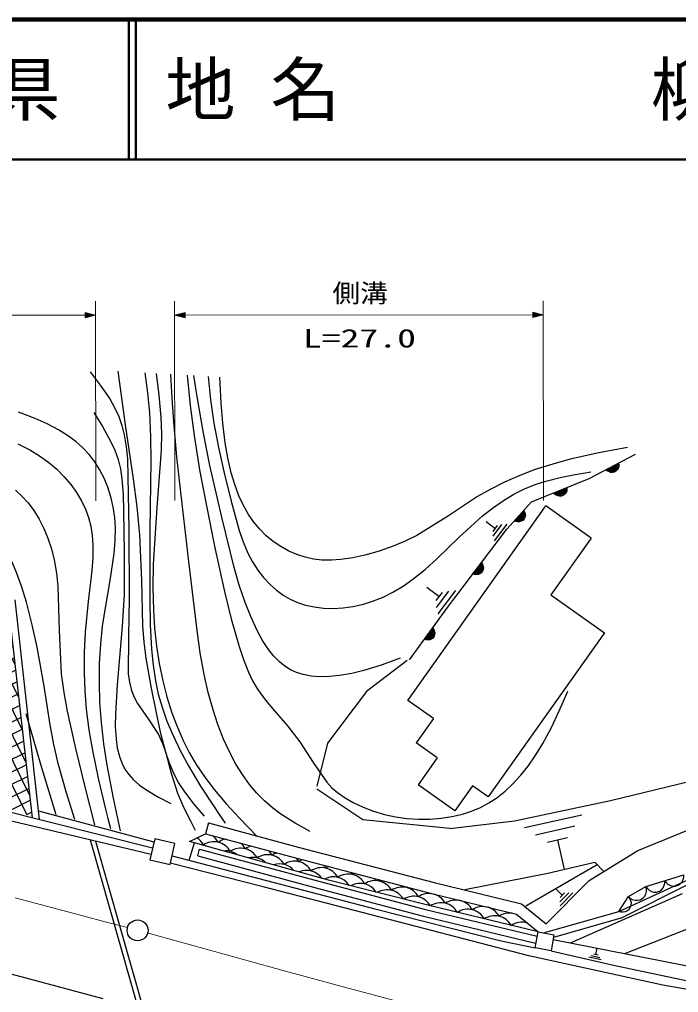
# Model space of a CAD drawing. Units: millimetres, scale not verified. Extents: x 40000 to 680000, y 20000 to 380000.
# Drawn here: x 359952 to 407008, y 310499 to 380000 of the extents above; entities that cross this region are included whole.
import ezdxf
from ezdxf.enums import TextEntityAlignment as Align

# ---------------------------------------------------------------- set-up
doc = ezdxf.new("R2010")
doc.units = ezdxf.units.MM
doc.header["$LTSCALE"] = 1000
doc.linetypes.add('CHAIN', pattern=[18.5, 12, -1.5, 3.5, -1.5])
for name, color, linetype, lineweight in [('M-BGD', 7, 'Continuous', 25), ('M-BMK', 2, 'CHAIN', 13), ('M-STR-HTXT', 7, 'Continuous', 13), ('M-STR-STR1', 1, 'Continuous', 25), ('M-TTL', 2, 'Continuous', 140), ('M-TTL-LINE', 7, 'Continuous', 50)]:
    doc.layers.add(name, color=color, linetype=linetype, lineweight=lineweight)
doc.layers.add('M-BMK-SRVR', color=7, linetype='Continuous')
doc.layers.add('M-TTL-TXT', color=7, linetype='Continuous')
doc.styles.add('ＭＳ ゴシック', font='')
doc.styles.get('ＭＳ ゴシック').set_extended_font_data('MS Gothic')

# ---------------------------------------------------------------- blocks, each defined once
blk = doc.blocks.new('BUHIN6')
at = {"color": 3, "linetype": 'Continuous', "lineweight": 25}
blk.add_circle((0, 0), 746, dxfattribs=at)

msp = doc.modelspace()

# ---------------------------------------------------------------- hatches: boundary and pattern name
at = {"layer": 'M-BGD'}
h = msp.add_hatch(dxfattribs=at)
h.set_pattern_fill('USER', color=256, style=0, pattern_type=2)
h.set_pattern_definition([(26.289, (359398, 323583), (-354.32, 717.257), []), (296.289, (359398, 323583), (717.257, 354.32), [])])
h.paths.add_polyline_path([(360840, 323094), (359129, 338435), (357873, 341651), (355360, 344737), (351902, 347459), (350274, 350565), (348998, 353668), (347145, 352818), (350234, 346989), (351307, 345742), (353339, 344269), (355718, 341090), (357739, 337210), (358153, 334552), (358862, 328553), (359398, 323583)])

# ---------------------------------------------------------------- linework, layer by layer
for p, q in [((400632, 347218), (403928, 348945)), ((402730, 348247), (401888, 347806)), ((401939, 347762), (402736, 348180)), ((402732, 348107), (402004, 347725)), ((402073, 347691), (402717, 348028)), ((402693, 347945), (402157, 347664)), ((402290, 347664), (402620, 347836)), ((396509, 345538), (400632, 347218)), ((399034, 346499), (398154, 346141)), ((398201, 346092), (399034, 346432)), ((399023, 346360), (398261, 346050)), ((398327, 346009), (399000, 346283)), ((398968, 346203), (398408, 345974)), ((394744, 343591), (396509, 345538)), ((398540, 345961), (398885, 346101)), ((387689, 331368), (397529, 345253)), ((395992, 344874), (395354, 344170)), ((395417, 344147), (396021, 344814)), ((396042, 344744), (395490, 344135)), ((400767, 342957), (397529, 345253)), ((393901, 343650), (393275, 344116)), ((395566, 344126), (396055, 344665)), ((396061, 344579), (395655, 344130)), ((395780, 344175), (396030, 344451)), ((390523, 338002), (394744, 343591)), ((394058, 343861), (393745, 343440)), ((393784, 343097), (394400, 343925)), ((394738, 343958), (393847, 342761)), ((400767, 342957), (397891, 338899)), ((392969, 341138), (392397, 340380)), ((392462, 340362), (393004, 341080)), ((393032, 341013), (392536, 340356)), ((392613, 340354), (393051, 340935)), ((393065, 340849), (392700, 340367)), ((392821, 340423), (393046, 340720)), ((389902, 338786), (389026, 339437)), ((389738, 338011), (390600, 339170)), ((391073, 339217), (389826, 337540)), ((359619, 338555), (361370, 322857)), ((390121, 339081), (389683, 338491)), ((397891, 338899), (401715, 336189)), ((359129, 338435), (360852, 322987)), ((387805, 334260), (390523, 338002)), ((389494, 336478), (388935, 335710)), ((389000, 335693), (389529, 336422)), ((389558, 336354), (389075, 335689)), ((389152, 335689), (389579, 336277)), ((389594, 336192), (389239, 335702)), ((389359, 335761), (389577, 336062)), ((401715, 336189), (393414, 324475)), ((389504, 330082), (387689, 331368)), ((389504, 330082), (388264, 328333)), ((389781, 327258), (388264, 328333)), ((389781, 327258), (388414, 325329)), ((391030, 323475), (388414, 325329)), ((392299, 325265), (391030, 323475)), ((393414, 324475), (392299, 325265)), ((402144, 324207), (407841, 325596)), ((384470, 322838), (381192, 325020)), ((355922, 324224), (369457, 320829)), ((395294, 322762), (402144, 324207)), ((369345, 320350), (357247, 323241)), ((361300, 323485), (369556, 321254)), ((396019, 322281), (400095, 323201)), ((373445, 322618), (373237, 321846)), ((373445, 322618), (379861, 320887)), ((390680, 322222), (384470, 322838)), ((390680, 322222), (395294, 322762)), ((372081, 321293), (373237, 321846)), ((373237, 321846), (379659, 320113)), ((399615, 322372), (396799, 321736)), ((404114, 320641), (408478, 322419)), ((369610, 321486), (369259, 319982)), ((371052, 321149), (369610, 321486)), ((370701, 319645), (371052, 321149)), ((372067, 319943), (372441, 321193)), ((382025, 318525), (372081, 321293)), ((397641, 321248), (399075, 321571)), ((398358, 321410), (398839, 319279)), ((372680, 320261), (372810, 320744)), ((372810, 320744), (381332, 318443)), ((379861, 320887), (389568, 318351)), ((400622, 318502), (404114, 320641)), ((369259, 319982), (370701, 319645)), ((377350, 318042), (370721, 319732)), ((370845, 320263), (385315, 316477)), ((372680, 320261), (381204, 317959)), ((379659, 320113), (389378, 317574)), ((397668, 319025), (401021, 319818)), ((401021, 319818), (401680, 319150)), ((391748, 317861), (397668, 319025)), ((396099, 316685), (401195, 319642)), ((381332, 318443), (388931, 316431)), ((389297, 316681), (382025, 318525)), ((389568, 318351), (395796, 316829)), ((400622, 318502), (397546, 315395)), ((402755, 316295), (407678, 318560)), ((404682, 318063), (407380, 318912)), ((388272, 315206), (377350, 318042)), ((381204, 317959), (388809, 315946)), ((398706, 317448), (398226, 317924)), ((398539, 316988), (399167, 317623)), ((402892, 315814), (407773, 318273)), ((403431, 317352), (404682, 318063)), ((389378, 317574), (395429, 316095)), ((398866, 317610), (398546, 317286)), ((399462, 317610), (398552, 316691)), ((407272, 317548), (399265, 314029)), ((402755, 316295), (403431, 317352)), ((385315, 316477), (394336, 314201)), ((388931, 316431), (396921, 314519)), ((396975, 314829), (389297, 316681)), ((395796, 316829), (397546, 315395)), ((397378, 314758), (402755, 316295)), ((388809, 315946), (396804, 314033)), ((395429, 316095), (396975, 314829)), ((402892, 315814), (398082, 314439)), ((396326, 313124), (388272, 315206)), ((408819, 315489), (403144, 313270)), ((394336, 314201), (396775, 313689)), ((396775, 313689), (396975, 314829)), ((396975, 314829), (398115, 314629)), ((398115, 314629), (397915, 313488)), ((414947, 310957), (398052, 314267)), ((397915, 313488), (396775, 313689)), ((397915, 313488), (402374, 312444)), ((401108, 313211), (401208, 313668)), ((405886, 311027), (396326, 313124)), ((401482, 312830), (400608, 313021)), ((400776, 313139), (401381, 313006)), ((401261, 313178), (400954, 313245)), ((365934, 310041), (356756, 312508)), ((402374, 312444), (408465, 311176)), ((415914, 309266), (405886, 311027))]:
    msp.add_line(p, q, dxfattribs=at)
for points in [[(365000, 354834), (365725, 353875), (366392, 352894), (366745, 352275), (367042, 351634), (367265, 350996), (367433, 350328), (367575, 349483), (367659, 348609), (367752, 343563), (367796, 338610), (367728, 335960), (367720, 333264), (367810, 332656), (367958, 332069), (368134, 331597), (368370, 331138), (369151, 330051), (369883, 328929), (370165, 328283), (370393, 327612), (370791, 326162), (371245, 324735), (371672, 323744), (372158, 322768), (372330, 322440), (372508, 322104)], [(373156, 323095), (372404, 323981), (371700, 324905), (371314, 325505), (370983, 326133), (370668, 326880), (370407, 327655), (370056, 328991), (369763, 330349), (369347, 332363), (368993, 334377), (368845, 335521), (368755, 336683), (368679, 339939), (368544, 343190), (368347, 345198), (368090, 347201), (367530, 351041), (366988, 354885)], [(368905, 354771), (369098, 353336), (369230, 351894), (369311, 350187), (369332, 348476), (369260, 343518), (369248, 338563), (369280, 336793), (369372, 335016), (369486, 333890), (369661, 332765), (369866, 331820), (370130, 330891), (370481, 329892), (370893, 328903), (371432, 327780), (372025, 326684), (372887, 325250), (373803, 323844), (374221, 323223), (374647, 322596)], [(369708, 354722), (369912, 353157), (370055, 351589), (370090, 350415), (370065, 349228), (369756, 345151), (369507, 341063), (369482, 339434), (369517, 337806), (369595, 336517), (369734, 335228), (369927, 333994), (370181, 332770), (370475, 331625), (370830, 330485), (371200, 329490), (371629, 328509), (372075, 327636), (372578, 326785), (373188, 325882), (373853, 325005), (374730, 323965), (375659, 322957), (376291, 322303), (376928, 321654)], [(380699, 322006), (379637, 322601), (378612, 323244), (378013, 323687), (377444, 324184), (376895, 324748), (376387, 325357), (375874, 326071), (375409, 326821), (374944, 327693), (374529, 328598), (374124, 329632), (373779, 330681), (373436, 331935), (373149, 333213), (372864, 334767), (372635, 336349), (372049, 341294), (371468, 346246), (371193, 348750), (370978, 351259), (370863, 352954), (370757, 354659)], [(371934, 354589), (372146, 352432), (372418, 350281), (372816, 347832), (373275, 345384), (373899, 342262), (374582, 339154), (375074, 337182), (375630, 335204), (375937, 334279), (376301, 333372), (376600, 332758), (376951, 332176), (377524, 331384), (378150, 330622), (379081, 329538), (379970, 328409), (380919, 326939), (381904, 325523), (382266, 325131), (382669, 324782), (383199, 324410), (383775, 324078), (384493, 323740), (385239, 323455), (386010, 323226), (386804, 323054), (387620, 322939), (388444, 322883), (389244, 322886), (390054, 322949), (390824, 323066), (391578, 323241), (392233, 323453), (392866, 323720), (393462, 324040), (394029, 324414), (394621, 324881), (395176, 325396), (395753, 326019), (396282, 326679), (396830, 327468), (397331, 328296), (397934, 329435), (398490, 330613), (398804, 331320), (399113, 332030)], [(387134, 334372), (385849, 333905), (384529, 333489), (383688, 333284), (382811, 333133), (382086, 333063), (381360, 333054), (380769, 333102), (380198, 333209), (379738, 333351), (379297, 333551), (378888, 333808), (378511, 334117), (378110, 334530), (377739, 335001), (377315, 335654), (376932, 336355), (376468, 337351), (376063, 338359), (375637, 339603), (375274, 340849), (374389, 344462), (373551, 348137), (373091, 350455), (372691, 352778), (372548, 353664), (372405, 354561)], [(373421, 354500), (373593, 352832), (373825, 351173), (374157, 349438), (374550, 347703), (375059, 345600), (375629, 343506), (375919, 342686), (376266, 341885), (376597, 341258), (376979, 340664), (377387, 340134), (377846, 339636), (378296, 339233), (378791, 338873), (379277, 338593), (379801, 338361), (380386, 338171), (380991, 338039), (381648, 337958), (382322, 337936), (383055, 337978), (383783, 338080), (384514, 338244), (385225, 338466), (385931, 338749), (386619, 339091), (387340, 339526), (388039, 340018), (388912, 340722), (389752, 341477), (391352, 343020), (392991, 344516), (393727, 345099), (394510, 345641), (395251, 346083), (396021, 346471), (396768, 346781), (397533, 347033), (398567, 347294), (399628, 347499), (400193, 347594), (400758, 347684)], [(403355, 349437), (401314, 349042), (399276, 348586), (398022, 348246), (396781, 347848), (395673, 347430), (394588, 346956), (393603, 346463), (392649, 345917), (390510, 344504), (388326, 343135), (387500, 342730), (386637, 342374), (385641, 342034), (384613, 341747), (383763, 341557), (382904, 341427), (382222, 341379), (381532, 341391), (380945, 341457), (380355, 341586), (379760, 341780), (379182, 342032), (378611, 342347), (378071, 342714), (377568, 343127), (377109, 343583), (376686, 344091), (376305, 344644), (375939, 345290), (375624, 345967), (375321, 346776), (375069, 347618), (374824, 348684), (374639, 349752), (374467, 351175), (374355, 352595), (374302, 353518), (374257, 354450)], [(367176, 322040), (366664, 324382), (366208, 326744), (365977, 328254), (365804, 329785), (365701, 331212), (365658, 332653), (365677, 334006), (365755, 335370), (365891, 336673), (366088, 337983), (366436, 339919), (366723, 341860), (366795, 342765), (366805, 343669), (366757, 344424), (366647, 345188), (366485, 345898), (366264, 346596), (365998, 347243), (365675, 347868), (365329, 348413), (364932, 348925), (364478, 349407), (363975, 349852), (363378, 350295), (362731, 350699), (361930, 351120), (361079, 351498), (359871, 351952)], [(365260, 351927), (365888, 350916), (366461, 349879), (366756, 349229), (366992, 348563), (367156, 347894), (367263, 347198), (367346, 346066), (367369, 344910), (367426, 341898), (367421, 338920), (367281, 336661), (367083, 334434), (366917, 332465), (366804, 330407), (366796, 329497), (366848, 328587), (366937, 327969), (367085, 327367), (367259, 326898), (367485, 326458), (367752, 326075), (368070, 325725), (368532, 325322), (369045, 324956), (369890, 324451), (370751, 323997)], [(359847, 349692), (360683, 349256), (361376, 348831), (362043, 348350), (362611, 347869), (363149, 347333), (363612, 346790), (364028, 346209), (364375, 345624), (364666, 345015), (364884, 344425), (365041, 343821), (365148, 343148), (365195, 342468), (365184, 341560), (365112, 340634), (364847, 338430), (364643, 336238), (364572, 334788), (364561, 333336), (364609, 332037), (364718, 330732), (364908, 329264), (365161, 327790), (365598, 325701), (366099, 323606), (366270, 322922), (366445, 322227)], [(363911, 322849), (363290, 324844), (362725, 326863), (362410, 328224), (362152, 329609), (361717, 332387), (361223, 335155), (360867, 336765), (360451, 338371), (360125, 339443), (359744, 340493), (359395, 341290), (358990, 342067), (358574, 342732), (358101, 343372), (357510, 344063), (356863, 344724), (355980, 345524), (355057, 346279), (353551, 347410), (352026, 348495)], [(359659, 346392), (360127, 345961), (360562, 345476), (360980, 344918), (361355, 344314), (361694, 343652), (361981, 342957), (362234, 342180), (362428, 341393), (362590, 340447), (362693, 339491), (362781, 336362), (362929, 333256), (363111, 331933), (363356, 330604), (363948, 327935), (364596, 325286), (364954, 323884), (365315, 322484)], [(387629, 334223), (384739, 331995), (381953, 328321), (381174, 325245)], [(362563, 323203), (361467, 326789), (360419, 330394)], [(404682, 318063), (404782, 317924), (404904, 317818), (405082, 317711), (405256, 317676), (405431, 317676), (405640, 317742), (405782, 317842), (405905, 317970), (405990, 318159), (406026, 318315), (406031, 318487)], [(406031, 318487), (406130, 318348), (406253, 318242), (406431, 318135), (406605, 318101), (406779, 318100), (406988, 318166), (407131, 318267), (407254, 318394), (407338, 318584), (407375, 318740), (407380, 318912)], [(403431, 317352), (403559, 317234), (403704, 317155), (403904, 317087), (404084, 317090), (404258, 317126), (404452, 317237), (404573, 317367), (404668, 317520), (404711, 317727), (404714, 317890), (404682, 318063)], [(402755, 316295), (402902, 316256), (403045, 316254), (403228, 316283), (403365, 316359), (403484, 316457), (403589, 316621), (403629, 316771), (403640, 316928), (403589, 317105), (403525, 317232), (403431, 317352)]]:
    msp.add_lwpolyline(points, dxfattribs=at)
for points in [[(402723, 348314), (402741, 348193), (402735, 348080), (402700, 347937), (402630, 347833), (402543, 347745), (402406, 347674), (402285, 347652), (402159, 347654), (402022, 347707), (401924, 347765), (401837, 347850)], [(399033, 346567), (399040, 346445), (399023, 346333), (398974, 346194), (398895, 346097), (398800, 346018), (398657, 345960), (398534, 345950), (398409, 345964), (398278, 346029), (398185, 346097), (398107, 346189)], [(395962, 344935), (396020, 344828), (396054, 344720), (396070, 344574), (396041, 344452), (395989, 344340), (395885, 344225), (395779, 344163), (395660, 344122), (395513, 344123), (395401, 344144), (395290, 344194)], [(392935, 341195), (393002, 341094), (393045, 340990), (393075, 340845), (393056, 340722), (393015, 340605), (392922, 340481), (392821, 340410), (392707, 340359), (392560, 340347), (392446, 340358), (392332, 340397)], [(389458, 336535), (389527, 336435), (389572, 336332), (389604, 336188), (389588, 336064), (389549, 335947), (389458, 335821), (389359, 335748), (389246, 335695), (389099, 335680), (388985, 335689), (388870, 335726)]]:
    msp.add_lwpolyline(points, close=True, dxfattribs=at)
for centre, start, end in [((371914, 320402), 28.66208, 58.83417), ((373833, 319939), 28.66208, 124.21695), ((372976, 320595), 28.66208, 57.88446), ((374896, 320133), 98.49198, 124.21695), ((374896, 320133), 28.66208, 51.30576), ((372771, 319745), 62.83609, 86.05994), ((374691, 319282), 52.58301, 96.31299), ((375753, 319476), 28.66208, 124.21695), ((376815, 319669), 103.66507, 124.21695), ((376815, 319669), 28.66208, 46.13266), ((378735, 319206), 108.09824, 124.21695), ((376610, 318819), 45.68225, 103.21375), ((377672, 319013), 28.66208, 124.21695), ((379592, 318550), 28.66208, 124.21695), ((378735, 319206), 28.66208, 41.74552), ((380654, 318744), 111.76166, 124.21695), ((378530, 318356), 40.04917, 108.84683), ((380449, 317893), 35.13129, 113.76471), ((381511, 318087), 28.66208, 124.21695), ((380654, 318744), 28.66208, 38.95783), ((382574, 318281), 114.37628, 124.21695), ((382574, 318281), 28.66208, 36.3432), ((382369, 317430), 32.88706, 118.21274), ((383431, 317624), 28.66208, 124.21695), ((384493, 317818), 116.8512, 124.21695), ((385350, 317161), 28.66208, 124.21695), ((384493, 317818), 28.66208, 33.86829), ((386413, 317355), 119.21067, 124.21695), ((384288, 316967), 31.44354, 120.09116), ((386208, 316504), 30.03635, 121.49835), ((387270, 316698), 28.66208, 124.21695), ((388127, 316041), 28.66208, 122.87265), ((389189, 316235), 28.66208, 124.21695), ((391109, 315772), 28.66208, 124.21695), ((390047, 315579), 28.66208, 124.21695), ((391966, 315116), 28.66208, 124.21695), ((393028, 315309), 76.36807, 124.21695), ((393028, 315309), 28.66208, 76.16538), ((393886, 314652), 28.66208, 124.21695), ((394948, 314846), 81.685, 124.21695), ((394948, 314846), 28.66208, 33.12143), ((395805, 314190), 72.71063, 124.21695)]:
    msp.add_arc(centre, 1333, start, end, dxfattribs=at)
at = {"layer": 'M-BMK'}
for points in [[(359642, 317254), (364477, 315983), (366072, 315560), (367676, 315134)], [(359642, 317254), (364477, 315983), (366072, 315560), (367676, 315134)], [(369075, 314755), (373878, 313440), (378690, 312100), (383412, 310801), (388161, 309557), (392132, 308575), (396125, 307650), (399390, 306948), (402675, 306304), (405569, 305798), (408481, 305349)], [(369075, 314755), (373878, 313440), (378690, 312100), (383412, 310801), (388161, 309557), (392132, 308575), (396125, 307650), (399390, 306948), (402675, 306304), (405569, 305798), (408481, 305349)], [(369075, 314755), (373878, 313440), (378690, 312100), (383412, 310801), (388161, 309557), (392132, 308575), (396125, 307650), (399390, 306948), (402675, 306304), (405569, 305798), (408481, 305349)]]:
    msp.add_lwpolyline(points, dxfattribs=at)
at = {"layer": 'M-STR-HTXT'}
for p, q in [((365384, 359882), (365393, 345628)), ((371037, 345632), (371028, 359886)), ((397351, 359902), (397359, 345648)), ((191714, 358776), (365385, 358882)), ((371029, 358886), (397351, 358902))]:
    msp.add_line(p, q, dxfattribs=at)
for points in [[(365385, 358882), (364635, 359069), (364635, 358694)], [(365231, 358882), (364682, 358751), (364681, 359013)], [(365156, 358882), (364710, 358779), (364710, 358985)], [(365079, 358882), (364738, 358807), (364738, 358957)], [(365004, 358882), (364766, 358835), (364766, 358929)], [(371029, 358886), (371779, 358699), (371779, 359074)], [(371182, 358886), (371732, 359018), (371732, 358755)], [(371257, 358886), (371704, 358989), (371704, 358783)], [(371334, 358886), (371675, 358961), (371676, 358811)], [(371409, 358886), (371647, 358933), (371647, 358839)], [(397351, 358902), (396601, 359089), (396601, 358714)], [(397197, 358902), (396648, 358770), (396648, 359033)], [(397122, 358902), (396676, 358799), (396676, 359005)], [(397046, 358902), (396704, 358827), (396704, 358977)], [(396971, 358902), (396732, 358855), (396732, 358949)]]:
    msp.add_lwpolyline(points, close=True, dxfattribs=at)
for points in [[(365308, 358882), (364653, 358723), (364653, 359041), (365306, 358882)], [(364794, 358882), (364927, 358882), (364794, 358863), (364794, 358901), (364927, 358882)], [(371105, 358886), (371760, 359046), (371760, 358727), (371107, 358886)], [(371619, 358886), (371486, 358886), (371619, 358905), (371619, 358868), (371486, 358886)], [(397274, 358902), (396620, 358742), (396620, 359061), (397272, 358902)], [(396761, 358902), (396894, 358902), (396761, 358883), (396761, 358921), (396894, 358902)]]:
    msp.add_lwpolyline(points, dxfattribs=at)
at = {"layer": 'M-STR-STR1'}
for p, q in [((369143, 306888), (365014, 321385)), ((369541, 306777), (365408, 321291))]:
    msp.add_line(p, q, dxfattribs=at)
at = {"layer": 'M-TTL'}
msp.add_line((680000, 380000), (40000, 380000), dxfattribs=at)
at = {"layer": 'M-TTL-LINE'}
for p, q in [((367750, 380000), (367750, 370000)), ((368250, 380000), (368250, 370000)), ((40000, 370000), (680000, 370000))]:
    msp.add_line(p, q, dxfattribs=at)

# ---------------------------------------------------------------- block references
at = {"layer": 'M-BMK-SRVR', "rotation": 44.19414}
msp.add_blockref('BUHIN6', (368386, 314940), dxfattribs=at)

# ---------------------------------------------------------------- texts
at = {"layer": 'M-STR-HTXT', "style": 'ＭＳ ゴシック'}
for s, width, p in [('側溝', 1.1, (382290, 359393)), ('L=27.0', 1.5, (380183, 356173))]:
    msp.add_text(s, height=1320, rotation=0.035, dxfattribs=dict(at, width=width)).set_placement(p, align=Align.BOTTOM_LEFT)
at = {"layer": 'M-TTL-TXT', "style": 'ＭＳ ゴシック'}
for s, p in [('柳井市\u3000日積', (405024, 375000)), ('地 名', (370380, 375000))]:
    msp.add_text(s, height=3666, dxfattribs=at).set_placement(p, align=Align.MIDDLE_LEFT)
msp.add_text('山\u3000口\u3000県', height=3666, dxfattribs=at).set_placement((350375, 375000), align=Align.MIDDLE_CENTER)

doc.saveas('drawing.dxf')
